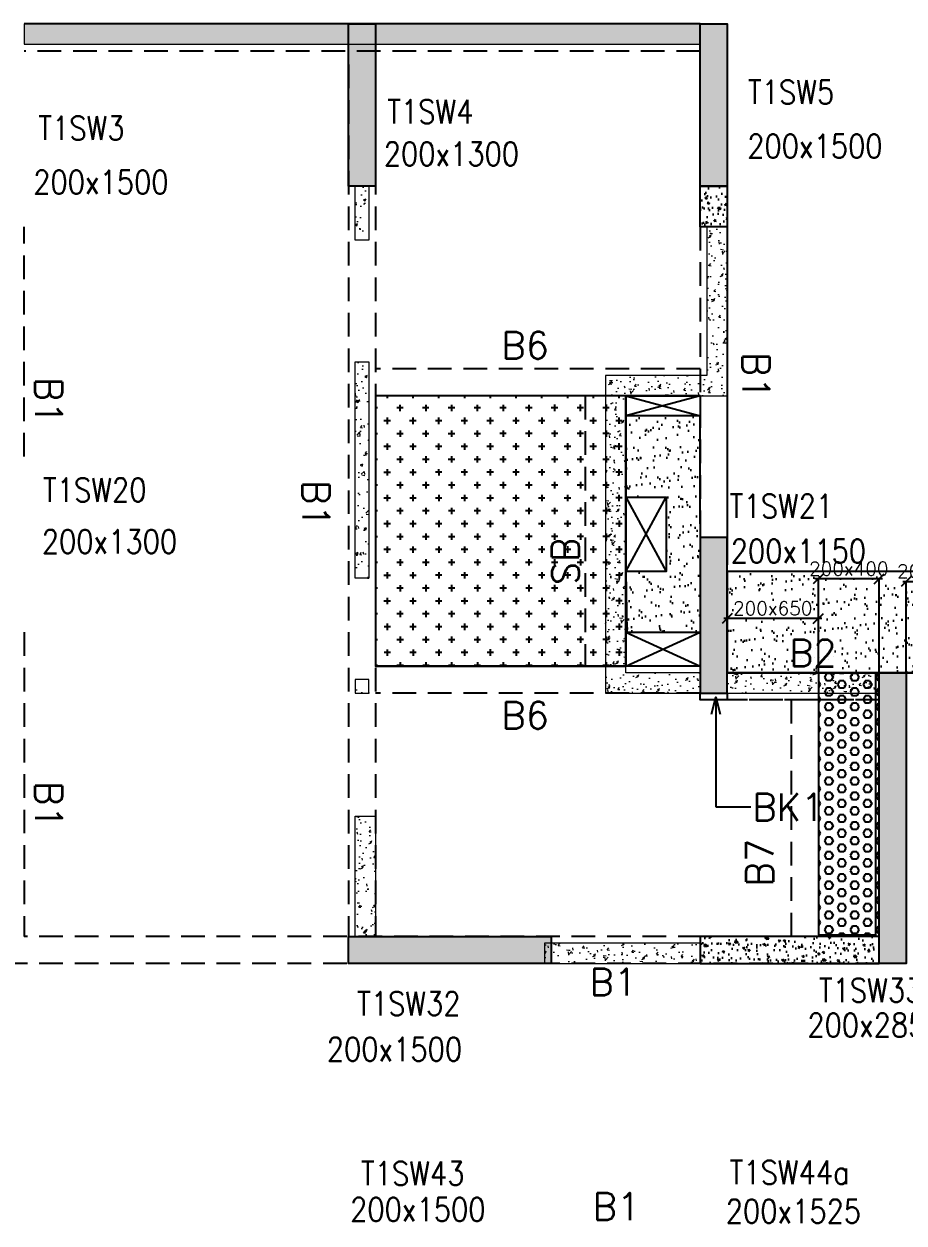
# Model space of a CAD drawing. Header units: millimetres. Extents: x 1078357 to 2594950, y -4969473 to -4636555.
# Drawn here: x 1588858 to 1595367, y -4661367 to -4652496 of the extents above; entities that cross this region are included whole.
import ezdxf

# ---------------------------------------------------------------- set-up
doc = ezdxf.new("R2010")
doc.units = ezdxf.units.MM
doc.header["$PDMODE"] = 35
for name, pattern in [('CONTINOUS', [0]), ('HIDDEN', [0.375, 0.25, -0.125]), ('New Retail block$0$CONTINOUS', [0])]:
    doc.linetypes.add(name, pattern=pattern)
doc.layers.get('0').update_dxf_attribs({"lineweight": 0})
doc.layers.get('Defpoints').update_dxf_attribs({"lineweight": 0})
for name, color, linetype, lineweight in [('A-_ANOTDIMA_D-', 6, 'Continuous', 13), ('COL. NO.', 30, 'Continuous', 25), ('COL. SIZE', 7, 'Continuous', 25), ('DIM', 9, 'Continuous', 25), ('HATCH', 8, 'Continuous', 30), ('RCC UPSTAND', 43, 'Continuous', 30), ('S-NON STR RCC WALL', 8, 'Continuous', 0)]:
    doc.layers.add(name, color=color, linetype=linetype, lineweight=lineweight)
for name, color, linetype in [('B-200x325', 201, 'HIDDEN'), ('B-200x375', 41, 'HIDDEN'), ('B-200x400', 44, 'HIDDEN'), ('B-200x650', 241, 'HIDDEN'), ('B-300xSLAB THK.', 151, 'Continuous'), ('BK1-200x650', 241, 'HIDDEN'), ('DC BEAM NO.', 7, 'Continuous'), ('DROP SLAB', 8, 'Continuous'), ('NON STR. RCC WALL', 6, 'Continuous'), ('S-COLUMN_SHEAR WALL', 1, 'Continuous'), ('S-PROJECTION', 54, 'New Retail block$0$CONTINOUS'), ('SLAB FOLD', 8, 'Continuous')]:
    doc.layers.add(name, color=color, linetype=linetype)
doc.styles.add('Roman', font='romans')
doc.styles.add('ROMANS', font='romans.shx', dxfattribs={"width": 0.85})
doc.dimstyles.new('HARESH', dxfattribs={"dimtxt": 150, "dimasz": 75, "dimexe": 0, "dimexo": 0, "dimgap": 25, "dimtad": 1, "dimdec": 0, "dimdsep": 46, "dimtxsty": 'Roman', "dimblk": 'OBLIQUE', "dimcen": 225, "dimdle": 25, "dimclrd": 2, "dimclre": 2, "dimclrt": 7, "dimadec": 8, "dimazin": 1, "dimtfac": 1, "dimtdec": 0, "dimtmove": 0, "dimatfit": 0, "dimfxl": 1, "dimlwd": -1, "dimlwe": -1, "dimarcsym": 0})
pattern_1 = [(50, (-4755937.19, 23343877.28), (182.184669, -15.9390855), [19.05, -209.55]), (355, (-4755937.19, 23343877.28), (-35.2434214, 191.0568452), [15.24, -167.6405842]), (100.4514447, (-4755922, 23343875.95), (146.9412471, 175.1177519), [16.1900088, -178.0902446]), (46.1842, (-4755937.19, 23343928.08), (271.0790409, -42.042328), [28.575, -314.325]), (96.6355576, (-4755914.6, 23343924.58), (237.404134, 247.4261246), [24.2850231, -267.1356082]), (351.1841512, (-4755937.2, 23343928.08), (237.404134, 247.4261246), [22.859967, -251.459732]), (21, (-4755911.79, 23343915.38), (151.6143913, -102.2651982), [19.05, -209.55]), (326, (-4755911.79, 23343915.38), (61.8020283, 184.1879661), [15.24, -167.64]), (71.451445, (-4755899.15, 23343906.86), (213.4164193, 81.9227689), [16.1900088, -178.0899376]), (37.5, (-4755937.19, 23343877.28), (3.08860325, 84.55503887), [0, -165.608, 0, -170.18, 0, -168.275]), (7.5, (-4755937.19, 23343877.28), (66.8196625, 100.18057482), [0, -97.028, 0, -161.798, 0, -64.135]), (327.5, (-4755993.83, 23343877.28), (135.59059517, -5.728744), [0, -63.5, 0, -198.12, 0, -262.89]), (317.5, (-4756019.23, 23343877.28), (148.1291814, 25.42649103), [0, -82.55, 0, -131.572, 0, -186.69])]

# ---------------------------------------------------------------- blocks, each defined once
blk = doc.blocks.new('_Oblique')
at = {"color": 0, "linetype": 'ByBlock', "lineweight": -2}
blk.add_line((-0.5, -0.5), (0.5, 0.5), dxfattribs=at)
blk = doc.blocks.new('*D1154')
at = {"layer": 'Defpoints', "color": 0, "ltscale": 700, "transparency": 16777216}
for p in [(1594733.1, -4656601.1), (1594733.1, -4657296.1, 0), (1595183.3, -4657296.1, 0)]:
    blk.add_point(p, dxfattribs=at)
at = {"layer": 'DIM', "color": 2, "ltscale": 700, "transparency": 16777216}
for p, q in [((1595208.3, -4656601.1), (1594708.1, -4656601.1)), ((1594733.1, -4657296.1), (1594733.1, -4656601.1)), ((1595183.3, -4657296.1), (1595183.3, -4656601.1))]:
    blk.add_line(p, q, dxfattribs=at)
at = {"layer": 'DIM', "color": 2, "ltscale": 700, "transparency": 16777216, "xscale": 75, "yscale": 75, "zscale": 75, "rotation": 180}
blk.add_blockref('_Oblique', (1594733.1, -4656601.1), dxfattribs=at)
at = {"layer": 'DIM', "color": 2, "ltscale": 700, "transparency": 16777216, "xscale": 75, "yscale": 75, "zscale": 75}
blk.add_blockref('_Oblique', (1595183.3, -4656601.1), dxfattribs=at)
at = {"layer": 'DIM', "color": 7, "ltscale": 700, "transparency": 16777216, "insert": (1594958.2, -4656526.1), "char_height": 150, "attachment_point": 5, "style": 'Roman'}
blk.add_mtext('{\\H0.666667x;200x400}', dxfattribs=at)
blk = doc.blocks.new('*D1155')
at = {"layer": 'Defpoints', "color": 0, "ltscale": 700, "transparency": 16777216}
for p in [(1594058.5, -4656894), (1594058.5, -4657296.1, 0), (1594733.1, -4657296.1, 0)]:
    blk.add_point(p, dxfattribs=at)
at = {"layer": 'DIM', "color": 2, "ltscale": 700, "transparency": 16777216}
for p, q in [((1594758.1, -4656894), (1594033.5, -4656894)), ((1594058.5, -4657296.1), (1594058.5, -4656894)), ((1594733.1, -4657296.1), (1594733.1, -4656894))]:
    blk.add_line(p, q, dxfattribs=at)
at = {"layer": 'DIM', "color": 2, "ltscale": 700, "transparency": 16777216, "xscale": 75, "yscale": 75, "zscale": 75, "rotation": 180}
blk.add_blockref('_Oblique', (1594058.5, -4656894), dxfattribs=at)
at = {"layer": 'DIM', "color": 2, "ltscale": 700, "transparency": 16777216, "xscale": 75, "yscale": 75, "zscale": 75}
blk.add_blockref('_Oblique', (1594733.1, -4656894), dxfattribs=at)
at = {"layer": 'DIM', "color": 7, "ltscale": 700, "transparency": 16777216, "insert": (1594395.8, -4656819), "char_height": 150, "attachment_point": 5, "style": 'Roman'}
blk.add_mtext('{\\H0.666667x;200x650}', dxfattribs=at)
blk = doc.blocks.new('*D1156')
at = {"layer": 'Defpoints', "color": 0, "ltscale": 700, "transparency": 16777216}
for p in [(1595833.4, -4656619.4), (1595383.3, -4657296.1, 0), (1595833.4, -4657296.1, 0)]:
    blk.add_point(p, dxfattribs=at)
at = {"layer": 'DIM', "color": 2, "ltscale": 700, "transparency": 16777216}
for p, q in [((1595358.3, -4656619.4), (1595858.4, -4656619.4)), ((1595383.3, -4657296.1), (1595383.3, -4656619.4)), ((1595833.4, -4657296.1), (1595833.4, -4656619.4))]:
    blk.add_line(p, q, dxfattribs=at)
at = {"layer": 'DIM', "color": 2, "ltscale": 700, "transparency": 16777216, "xscale": 75, "yscale": 75, "zscale": 75, "rotation": 180}
blk.add_blockref('_Oblique', (1595383.3, -4656619.4), dxfattribs=at)
at = {"layer": 'DIM', "color": 2, "ltscale": 700, "transparency": 16777216, "xscale": 75, "yscale": 75, "zscale": 75}
blk.add_blockref('_Oblique', (1595833.4, -4656619.4), dxfattribs=at)
at = {"layer": 'DIM', "color": 7, "ltscale": 700, "transparency": 16777216, "insert": (1595608.4, -4656544.4), "char_height": 150, "attachment_point": 5, "style": 'Roman'}
blk.add_mtext('{\\H0.666667x;200x400}', dxfattribs=at)
blk = doc.blocks.new('G$CD63B60BD')
at = {"layer": 'COL. NO.', "linetype": 'Continuous', "style": 'ROMANS', "width": 0.85}
for s, p in [('T1SW5', (10754.6, 15308.8, -320.4)), ('T1SW4', (8086.9, 15164.3, -320.4)), ('T1SW3', (5506.5, 15042.6, -320.4)), ('T1SW20', (5541, 12365.2, -320.4)), ('T1SW21', (10619.4, 12245.8, -320.4)), ('T1SW33a', (11279.4, 8663.7, -320.4)), ('T1SW32', (7863.5, 8565.4, -320.4)), ('T1SW43', (7892.7, 7309.1, -320.4)), ('T1SW44a', (10618.9, 7316.7, 0))]:
    blk.add_text(s, height=175, dxfattribs=at).set_placement(p)
at = {"layer": 'COL. SIZE', "linetype": 'Continuous', "style": 'ROMANS', "width": 0.85}
for s, p in [('200x1500', (10748.9, 14908.8, -320.4)), ('200x1300', (8060.7, 14851, -320.4)), ('200x1500', (5468.5, 14642.6, -320.4)), ('200x1300', (5532, 11983.3, -320.4)), ('200x1150', (10626.9, 11912.7, -320.4)), ('200x2850', (11193.5, 8406.3, -320.4)), ('200x1500', (7639.5, 8227.7, -320.4)), ('200x1500', (7812.3, 7043, -320.4)), ('200x1525', (10589.9, 7029.6, -2.7))]:
    blk.add_text(s, height=175, dxfattribs=at).set_placement(p)

msp = doc.modelspace()

# ---------------------------------------------------------------- hatches: boundary and pattern name
at = {"layer": 'DROP SLAB'}
h = msp.add_hatch(dxfattribs=at)
h.set_pattern_fill('CROSS', color=8, scale=15, angle=179.96921)
h.set_pattern_definition([(180.03079016, (-2778183.15, 14069229.48), (-95.1987999, -95.3011726), [47.625, -142.875]), (270.03079016, (-2778206.98, 14069253.28), (95.3011726, -95.1987999), [47.625, -142.875])])
h.paths.add_polyline_path([(1593308.3, -4655246.3), (1591458.3, -4655246.3), (1591458.3, -4657246.1), (1593308.3, -4657246.1)])
at = {"layer": 'HATCH'}
h = msp.add_hatch(dxfattribs=at)
h.set_pattern_fill('AR-SAND', color=8, scale=3, angle=0.02985)
h.set_pattern_definition([(37.47015413, (-3438189.69, 18703149.38), (-4.72361136, 146.8264517), [0, -115.824, 0, -129.54, 0, -123.825]), (7.4701541, (-3438189.7, 18703149.38), (134.9689868, 214.9772528), [0, -62.484, 0, -104.394, 0, -40.005]), (327.4701541, (-3438283.42, 18703149.43), (237.2979035, 0.3075449), [0, -38.1, 0, -137.16, 0, -179.07]), (317.4701541, (-3438283.42, 18703149.43), (229.1017424, 66.759465), [0, -19.05, 0, -89.916, 0, -102.87])])
h.paths.add_polyline_path([(1593858.3, -4655396.1), (1593308.3, -4655396.1), (1593308.3, -4655996.1), (1593608.4, -4655996.1), (1593608.4, -4656546.1), (1593308.3, -4656546.1), (1593315.8, -4656996.1), (1593862, -4656996.1)])
h = msp.add_hatch(dxfattribs=at)
h.set_pattern_fill('AR-SAND', color=8, scale=3, angle=179.97015)
h.set_pattern_definition([(37.4701541, (-2348699.65, 14019093.3), (-4.72361136, 146.8264517), [0, -115.824, 0, -129.54, 0, -123.825]), (7.4701541, (-2348699.65, 14019093.3), (134.9689868, 214.9772528), [0, -62.484, 0, -104.394, 0, -40.005]), (327.4701541, (-2348793.38, 14019093.35), (237.2979035, 0.3075449), [0, -38.1, 0, -137.16, 0, -179.07]), (317.4701541, (-2348793.38, 14019093.35), (229.1017424, 66.759465), [0, -19.05, 0, -89.916, 0, -102.87])])
h.paths.add_polyline_path([(1596508.3, -4656546.1), (1594058.3, -4656546.1), (1594058.6, -4657296.1), (1596508.6, -4657296.1)])
h = msp.add_hatch(dxfattribs=at)
h.set_pattern_fill('AR-SAND', color=8, scale=3, angle=179.97015)
h.set_pattern_definition([(37.4701541, (-2348699.74, 14019093.3), (-4.72361136, 146.8264517), [0, -115.824, 0, -129.54, 0, -123.825]), (7.4701541, (-2348699.74, 14019093.3), (134.9689868, 214.9772528), [0, -62.484, 0, -104.394, 0, -40.005]), (327.4701541, (-2348793.47, 14019093.35), (237.2979035, 0.3075449), [0, -38.1, 0, -137.16, 0, -179.07]), (317.4701541, (-2348793.47, 14019093.35), (229.1017424, 66.759465), [0, -19.05, 0, -89.916, 0, -102.87])])
h.paths.add_polyline_path([(1596508.5, -4656696.1), (1594058.5, -4656696.1), (1594058.5, -4657296.1), (1596508.5, -4657296.1)])
at = {"layer": 'RCC UPSTAND'}
h = msp.add_hatch(dxfattribs=at)
h.set_pattern_fill('AR-CONC', color=8, scale=20, angle=90)
h.set_pattern_definition([(140, (-1614141.72, -7192440.62), (12.550427, 143.4520365), [15, -165]), (85, (-1614141.72, -7192440.62), (-150.438427, -27.7502667), [12, -132]), (190.4514445, (-1614140.68, -7192428.67), (-137.887998, 115.7017693), [12.7480384, -140.2284224]), (136.1842, (-1614181.72, -7192440.62), (33.103856, 213.448266), [22.5, -247.5]), (186.6356355, (-1614178.96, -7192422.83), (-194.82372, 186.932389), [19.122068, -210.342752]), (81.184164, (-1614181.72, -7192440.62), (-194.82372, 186.932389), [18, -198]), (111, (-1614171.72, -7192420.62), (80.523778, 119.3814104), [15, -165]), (56, (-1614171.72, -7192420.62), (-145.030009, 48.6630664), [12, -132]), (161.4514447, (-1614165.01, -7192410.67), (-64.5062306, 168.0444753), [12.748038, -140.2284224]), (127.5, (-1614141.72, -7192440.62), (-66.57877077, 2.43197106), [0, -130.4, 0, -134, 0, -132.5]), (97.5, (-1614141.72, -7192440.62), (-78.8823424, 52.6139075), [0, -76.4, 0, -127.4, 0, -50.5]), (57.5, (-1614141.72, -7192485.22), (4.51097435, 106.7644872), [0, -50, 0, -156, 0, -207]), (47.5, (-1614141.72, -7192505.22), (-20.0209965, 116.6372339), [0, -65, 0, -103.6, 0, -147])])
h.paths.add_polyline_path([(1594058.3, -4653696.1), (1594058.3, -4653996.1), (1593858.4, -4653996.1), (1593858.4, -4653696.1)])
h = msp.add_hatch(dxfattribs=at)
h.set_pattern_fill('AR-CONC', color=8, scale=20, angle=270)
h.set_pattern_definition([(320, (4805779.17, -2122603.5), (-12.550427, -143.4520365), [15, -165]), (265, (4805779.17, -2122603.5), (150.438427, 27.7502667), [12, -132]), (10.4514445, (4805778.13, -2122615.45), (137.887998, -115.7017693), [12.7480384, -140.2284224]), (316.1842, (4805819.17, -2122603.5), (-33.103856, -213.448266), [22.5, -247.5]), (6.6356355, (4805816.41, -2122621.28), (194.82372, -186.932389), [19.122068, -210.342752]), (261.184164, (4805819.17, -2122603.5), (194.82372, -186.932389), [18, -198]), (291, (4805809.17, -2122623.5), (-80.523778, -119.3814104), [15, -165]), (236, (4805809.17, -2122623.5), (145.030009, -48.6630664), [12, -132]), (341.4514447, (4805802.46, -2122633.45), (64.5062306, -168.0444753), [12.748038, -140.2284224]), (307.5, (4805779.17, -2122603.497), (66.57877077, -2.43197106), [0, -130.4, 0, -134, 0, -132.5]), (277.5, (4805779.17, -2122603.5), (78.8823424, -52.6139075), [0, -76.4, 0, -127.4, 0, -50.5]), (237.5, (4805779.17, -2122558.897), (-4.51097435, -106.7644872), [0, -50, 0, -156, 0, -207]), (227.5, (4805779.17, -2122538.9), (20.0209965, -116.6372339), [0, -65, 0, -103.6, 0, -147])])
h.paths.add_polyline_path([(1595183.3, -4659246.7), (1593858.3, -4659246.4), (1593858.3, -4659445.9), (1595183.3, -4659446.2)])
at = {"layer": 'S-COLUMN_SHEAR WALL', "lineweight": 25}
h = msp.add_hatch(color=1, dxfattribs=at)
h.dxf.hatch_style = 1
h.paths.add_polyline_path([(1591258.3, -4653696.2), (1591458.3, -4653696.2), (1591458.3, -4652496.1), (1591258.3, -4652496.1)])
at = {"layer": 'S-COLUMN_SHEAR WALL', "lineweight": 25, "extrusion": (-1.00316e-06, 2.11765e-11, 1)}
h = msp.add_hatch(color=1, dxfattribs=at)
h.dxf.hatch_style = 1
h.paths.add_polyline_path([(1593858.3, -4652496.1), (1594058.3, -4652496.1), (1594058.3, -4653696.1), (1593858.3, -4653696.1)])
h = msp.add_hatch(color=1, dxfattribs=at)
h.dxf.hatch_style = 1
h.paths.add_polyline_path([(1593858.3, -4657446.1), (1594058.3, -4657446.1), (1594058.3, -4656296.1), (1593858.3, -4656296.1)])
at = {"layer": 'S-COLUMN_SHEAR WALL', "lineweight": 25}
h = msp.add_hatch(color=1, dxfattribs=at)
h.dxf.hatch_style = 1
h.paths.add_polyline_path([(1595183.3, -4657296.1), (1595383.3, -4657296.1), (1595383.3, -4659446.1), (1595183.3, -4659446.1)])
h = msp.add_hatch(color=1, dxfattribs=at)
h.dxf.hatch_style = 1
h.paths.add_polyline_path([(1591258.3, -4659246.1), (1592758.3, -4659246.1), (1592758.3, -4659446.1), (1591258.3, -4659446.1)])
at = {"layer": 'S-NON STR RCC WALL'}
h = msp.add_hatch(dxfattribs=at)
h.set_pattern_fill('AR-CONC', color=256)
h.set_pattern_definition([(50, (-5853161.9, 28027896.47), (182.184669, -15.93908554), [19.05, -209.55]), (355, (-5853161.9, 28027896.47), (-35.2434214, 191.0568452), [15.24, -167.6405842]), (100.4514447, (-5853146.72, 28027895.14), (146.9412471, 175.1177519), [16.1900088, -178.0902446]), (46.1842, (-5853161.9, 28027947.27), (271.0790409, -42.042328), [28.575, -314.325]), (96.6355576, (-5853139.31, 28027943.77), (237.404134, 247.4261246), [24.2850231, -267.1356082]), (351.1841512, (-5853161.9, 28027947.27), (237.404134, 247.4261246), [22.859967, -251.459732]), (21, (-5853136.5, 28027934.57), (151.6143913, -102.2651982), [19.05, -209.55]), (326, (-5853136.5, 28027934.57), (61.8020283, 184.1879661), [15.24, -167.64]), (71.451445, (-5853123.87, 28027926.05), (213.4164193, 81.9227689), [16.1900088, -178.0899376]), (37.5, (-5853161.9, 28027896.47), (3.08860325, 84.55503887), [0, -165.608, 0, -170.18, 0, -168.275]), (7.5, (-5853161.9, 28027896.47), (66.8196625, 100.18057482), [0, -97.028, 0, -161.798, 0, -64.135]), (327.5, (-5853218.545, 28027896.47), (135.59059517, -5.72874399), [0, -63.5, 0, -198.12, 0, -262.89]), (317.5, (-5853243.95, 28027896.47), (148.1291814, 25.42649103), [0, -82.55, 0, -131.572, 0, -186.69])])
h.paths.add_polyline_path([(1593855.6, -4652496.1), (1588858.5, -4652496.1), (1588858.5, -4652646.1), (1593855.6, -4652646.1)])
h = msp.add_hatch(dxfattribs=at)
h.set_pattern_fill('AR-CONC', color=256, angle=180)
h.set_pattern_definition([(50, (1591371.53, -4660402.88), (182.1847, -15.939), [19.05, -209.55]), (355, (1591371.53, -4660402.88), (-35.2434, 191.057), [15.24, -167.6406]), (100.4514, (1591386.71, -4660404.2), (146.9412, 175.1178), [16.19, -178.09]), (46.1842, (1591371.53, -4660352.08), (271.079, -42.042), [28.575, -314.325]), (96.6356, (1591394.12, -4660355.58), (237.404, 247.426), [24.285, -267.136]), (351.184, (1591371.53, -4660352.08), (237.404, 247.426), [22.86, -251.46]), (21, (1591396.93, -4660364.78), (151.6144, -102.2652), [19.05, -209.55]), (326, (1591396.93, -4660364.78), (61.802, 184.188), [15.24, -167.64]), (71.4514, (1591409.57, -4660373.3), (213.4164, 81.923), [16.19, -178.09]), (37.5, (1591371.53, -4660402.877), (3.0886, 84.55504), [0, -165.608, 0, -170.18, 0, -168.275]), (7.5, (1591371.53, -4660402.88), (66.8197, 100.1806), [0, -97.028, 0, -161.798, 0, -64.135]), (327.5, (1591314.89, -4660402.88), (135.5906, -5.72874), [0, -63.5, 0, -198.12, 0, -262.89]), (317.5, (1591289.49, -4660402.88), (148.1292, 25.4265), [0, -82.55, 0, -131.572, 0, -186.69])])
h.paths.add_polyline_path([(1591308.5, -4653696.2), (1591408.5, -4653696.2), (1591408.5, -4654096.1), (1591308.5, -4654096.1)])
h = msp.add_hatch(dxfattribs=at)
h.set_pattern_fill('AR-CONC', color=256)
h.set_pattern_definition(pattern_1)
h.paths.add_polyline_path([(1593158.5, -4655096.1), (1593158.5, -4657446.1), (1593858.5, -4657446.1), (1593858.5, -4657296.1), (1593308.5, -4657296.1), (1593308.5, -4655246.1), (1594058.5, -4655246.1), (1594058.5, -4653996.1), (1593908.5, -4653996.1), (1593908.5, -4655096.1)])
h = msp.add_hatch(dxfattribs=at)
h.set_pattern_fill('AR-CONC', color=256, angle=180)
h.set_pattern_definition([(50, (2688596.25, -9344422.06), (182.184669, -15.9390855), [19.05, -209.55]), (355, (2688596.25, -9344422.06), (-35.2434214, 191.056845), [15.24, -167.640584]), (100.4514447, (2688611.43, -9344423.4), (146.941247, 175.117752), [16.190009, -178.0902446]), (46.1842, (2688596.25, -9344371.26), (271.079041, -42.042328), [28.575, -314.325]), (96.6355576, (2688618.84, -9344374.77), (237.404134, 247.426125), [24.285023, -267.135608]), (351.184151, (2688596.25, -9344371.26), (237.404134, 247.426125), [22.859967, -251.459732]), (21, (2688621.65, -9344383.96), (151.6143913, -102.265198), [19.05, -209.55]), (326, (2688621.65, -9344383.96), (61.802028, 184.187966), [15.24, -167.64]), (71.451445, (2688634.28, -9344392.49), (213.416419, 81.922769), [16.190009, -178.0899376]), (37.5, (2688596.247, -9344422.064), (3.08860325, 84.5550389), [0, -165.608, 0, -170.18, 0, -168.275]), (7.5, (2688596.25, -9344422.06), (66.8196625, 100.1805748), [0, -97.028, 0, -161.798, 0, -64.135]), (327.5, (2688539.605, -9344422.064), (135.5905952, -5.728744), [0, -63.5, 0, -198.12, 0, -262.89]), (317.5, (2688514.2, -9344422.06), (148.1291814, 25.426491), [0, -82.55, 0, -131.572, 0, -186.69])])
h.paths.add_polyline_path([(1591308.5, -4654996.1), (1591408.5, -4654996.1), (1591408.5, -4656596.1), (1591308.5, -4656596.1)])
h = msp.add_hatch(dxfattribs=at)
h.set_pattern_fill('AR-CONC', color=256)
h.set_pattern_definition(pattern_1)
h.paths.add_polyline_path([(1595183.5, -4657296.1), (1594058.5, -4657296.1), (1594058.5, -4657446.1), (1595183.5, -4657446.1)])
h = msp.add_hatch(dxfattribs=at)
h.set_pattern_fill('AR-CONC', color=256, angle=180)
h.set_pattern_definition([(50, (2688583.03, -9345786.73), (182.184669, -15.9390855), [19.05, -209.55]), (355, (2688583.03, -9345786.73), (-35.2434214, 191.056845), [15.24, -167.640584]), (100.4514447, (2688598.21, -9345788.06), (146.941247, 175.117752), [16.190009, -178.0902446]), (46.1842, (2688583.03, -9345735.93), (271.079041, -42.042328), [28.575, -314.325]), (96.6355576, (2688605.62, -9345739.43), (237.404134, 247.426125), [24.285023, -267.135608]), (351.184151, (2688583.03, -9345735.93), (237.404134, 247.426125), [22.859967, -251.459732]), (21, (2688608.43, -9345748.63), (151.6143913, -102.265198), [19.05, -209.55]), (326, (2688608.43, -9345748.63), (61.802028, 184.187966), [15.24, -167.64]), (71.451445, (2688621.07, -9345757.15), (213.416419, 81.922769), [16.190009, -178.0899376]), (37.5, (2688583.03, -9345786.73), (3.08860325, 84.5550389), [0, -165.608, 0, -170.18, 0, -168.275]), (7.5, (2688583.03, -9345786.73), (66.8196625, 100.1805748), [0, -97.028, 0, -161.798, 0, -64.135]), (327.5, (2688526.39, -9345786.73), (135.5905952, -5.728744), [0, -63.5, 0, -198.12, 0, -262.89]), (317.5, (2688500.99, -9345786.73), (148.1291814, 25.426491), [0, -82.55, 0, -131.572, 0, -186.69])])
h.paths.add_polyline_path([(1591308.5, -4657446.1), (1591408.5, -4657446.1), (1591408.5, -4657346.1), (1591308.5, -4657346.1)])
h = msp.add_hatch(dxfattribs=at)
h.set_pattern_fill('AR-CONC', color=256, angle=180)
h.set_pattern_definition([(50, (-5860226.65, 28027896.46), (182.184669, -15.93908554), [19.05, -209.55]), (355, (-5860226.65, 28027896.46), (-35.2434214, 191.0568452), [15.24, -167.6405842]), (100.4514447, (-5860211.47, 28027895.14), (146.9412471, 175.1177519), [16.1900088, -178.0902446]), (46.1842, (-5860226.65, 28027947.26), (271.0790409, -42.042328), [28.575, -314.325]), (96.6355576, (-5860204.06, 28027943.76), (237.404134, 247.4261246), [24.2850231, -267.1356082]), (351.1841512, (-5860226.65, 28027947.26), (237.404134, 247.4261246), [22.859967, -251.459732]), (21, (-5860201.25, 28027934.56), (151.6143913, -102.2651982), [19.05, -209.55]), (326, (-5860201.25, 28027934.56), (61.8020283, 184.1879661), [15.24, -167.64]), (71.451445, (-5860188.61, 28027926.04), (213.4164193, 81.9227689), [16.1900088, -178.0899376]), (37.5, (-5860226.65, 28027896.463), (3.08860325, 84.55503887), [0, -165.608, 0, -170.18, 0, -168.275]), (7.5, (-5860226.65, 28027896.46), (66.8196625, 100.18057482), [0, -97.028, 0, -161.798, 0, -64.135]), (327.5, (-5860283.29, 28027896.46), (135.59059517, -5.72874399), [0, -63.5, 0, -198.12, 0, -262.89]), (317.5, (-5860308.69, 28027896.46), (148.1291814, 25.42649103), [0, -82.55, 0, -131.572, 0, -186.69])])
h.paths.add_polyline_path([(1591308.5, -4658356.1), (1591458.5, -4658356.1), (1591458.5, -4659246), (1591308.5, -4659246)])
h = msp.add_hatch(dxfattribs=at)
h.set_pattern_fill('AR-CONC', color=256, angle=180)
h.set_pattern_definition([(50, (-4763001.93, 23343877.28), (182.184669, -15.9390855), [19.05, -209.55]), (355, (-4763001.93, 23343877.28), (-35.2434214, 191.0568452), [15.24, -167.6405842]), (100.4514447, (-4762986.75, 23343875.95), (146.9412471, 175.1177519), [16.1900088, -178.0902446]), (46.1842, (-4763001.93, 23343928.08), (271.0790409, -42.042328), [28.575, -314.325]), (96.6355576, (-4762979.34, 23343924.57), (237.404134, 247.4261246), [24.2850231, -267.1356082]), (351.1841512, (-4763001.93, 23343928.08), (237.404134, 247.4261246), [22.859967, -251.459732]), (21, (-4762976.53, 23343915.38), (151.6143913, -102.2651982), [19.05, -209.55]), (326, (-4762976.53, 23343915.38), (61.8020283, 184.1879661), [15.24, -167.64]), (71.451445, (-4762963.9, 23343906.85), (213.4164193, 81.9227689), [16.1900088, -178.0899376]), (37.5, (-4763001.93, 23343877.276), (3.08860325, 84.55503887), [0, -165.608, 0, -170.18, 0, -168.275]), (7.5, (-4763001.93, 23343877.28), (66.8196625, 100.18057482), [0, -97.028, 0, -161.798, 0, -64.135]), (327.5, (-4763058.575, 23343877.276), (135.59059517, -5.728744), [0, -63.5, 0, -198.12, 0, -262.89]), (317.5, (-4763083.98, 23343877.28), (148.1291814, 25.42649103), [0, -82.55, 0, -131.572, 0, -186.69])])
h.paths.add_polyline_path([(1593858.5, -4659296.1), (1592708.5, -4659296.1), (1592708.5, -4659446.1), (1593858.5, -4659446.1)])
at = {"layer": 'SLAB FOLD', "ltscale": 1000}
h = msp.add_hatch(dxfattribs=at)
h.set_pattern_fill('HEX', color=8, scale=10, angle=180)
h.set_pattern_definition([(180, (1586158.456, -4470491.11), (-7e-15, -54.992613), [31.75, -63.5]), (300, (1586158.456, -4470491.11), (47.625, 27.496307), [31.75, -63.5]), (240, (1586126.706, -4470491.11), (47.625, -27.496307), [31.75, -63.5])])
h.paths.add_polyline_path([(1595183.3, -4659235.5), (1594733.3, -4659235.5), (1594733.3, -4657296.1), (1595183.3, -4657296.1)])

# ---------------------------------------------------------------- linework, layer by layer
at = {"layer": 'B-200x325', "ltscale": 700}
for p, q in [((1593858.3, -4655046.3, 0), (1591458.3, -4655046.3, 0)), ((1593858.1, -4657446.1, 0), (1591458.3, -4657446.1, 0))]:
    msp.add_line(p, q, dxfattribs=at)
at = {"layer": 'B-200x325', "linetype": 'Continuous', "ltscale": 700}
for p, q in [((1593858.3, -4655246.3, 0), (1591458.3, -4655246.3, 0)), ((1593858.1, -4657246.1, 0), (1591458.3, -4657246.1, 0))]:
    msp.add_line(p, q, dxfattribs=at)
at = {"layer": 'B-200x375', "ltscale": 700}
msp.add_line((1594533.1, -4657496.1, 0), (1594533.1, -4659246.1), dxfattribs=at)
at = {"layer": 'B-200x375', "linetype": 'Continuous', "ltscale": 700}
msp.add_line((1594733.1, -4657496.1, 0), (1594733.1, -4659235.5, 0), dxfattribs=at)
at = {"layer": 'B-200x400', "linetype": 'Continuous', "ltscale": 500}
msp.add_line((1595183.3, -4657296.1, 0), (1594733.1, -4657296.1, 0), dxfattribs=at)
at = {"layer": 'B-200x400', "linetype": 'HIDDEN', "ltscale": 500}
msp.add_line((1595183.3, -4657496.1, 0), (1594733.1, -4657496.1, 0), dxfattribs=at)
at = {"layer": 'B-200x650', "linetype": 'CONTINOUS', "ltscale": 700}
for p, q in [((1593858.5, -4652496.1, 0), (1588858.5, -4652496.1, 0)), ((1594058.5, -4653996.1, 0), (1594058.5, -4656496.1, 0)), ((1594733.1, -4657296.1, 0), (1594058.3, -4657296.1, 0)), ((1596508.5, -4657296.1, 0), (1594058.5, -4657296.1, 0))]:
    msp.add_line(p, q, dxfattribs=at)
at = {"layer": 'B-200x650', "linetype": 'HIDDEN', "ltscale": 700}
for p, q in [((1593858.5, -4652696.1, 0), (1588858.5, -4652696.1, 0)), ((1591258.5, -4652796.2, 0), (1591258.5, -4659246, 0)), ((1591458.5, -4652796.2, 0), (1591458.5, -4659246, 0)), ((1588858.5, -4655696.1, 0), (1588858.5, -4653996.1, 0)), ((1593858.5, -4653996.1, 0), (1593858.5, -4656496.1, 0)), ((1588858.5, -4656996.1, 0), (1588858.5, -4659246, 0)), ((1594733.1, -4657496.1, 0), (1594058.3, -4657496.1, 0)), ((1595183.5, -4657496.1, 0), (1594058.5, -4657496.1, 0)), ((1595183.3, -4659246, 0), (1588858.5, -4659246, 0)), ((1595183.3, -4659446, 0), (1586308.5, -4659446, 0))]:
    msp.add_line(p, q, dxfattribs=at)
at = {"layer": 'B-300xSLAB THK.', "linetype": 'HIDDEN', "ltscale": 700}
msp.add_line((1593008.3, -4655246.3, 0), (1593008.3, -4657246.1, 0), dxfattribs=at)
at = {"layer": 'B-300xSLAB THK.', "linetype": 'ByBlock', "ltscale": 700}
msp.add_line((1593308.3, -4655246.3, 0), (1593308.3, -4657246.1, 0), dxfattribs=at)
at = {"layer": 'BK1-200x650', "linetype": 'Continuous', "ltscale": 700, "elevation": 0}
msp.add_lwpolyline([(1593858.5, -4657446.1), (1594058.5, -4657446.1), (1594058.5, -4657496.3), (1593858.5, -4657496.3)], close=True, dxfattribs=at)
at = {"layer": 'DROP SLAB', "color": 3, "linetype": 'CONTINOUS', "ltscale": 500}
for p, q in [((1593308.3, -4655246.3, 0), (1593858.3, -4655396.1, 0)), ((1593858.3, -4655246.3, 0), (1593308.3, -4655396.1)), ((1593308.3, -4655996.1), (1593608.4, -4656546.1)), ((1593308.3, -4656546.1), (1593608.4, -4655996.1)), ((1593308.3, -4656996.1), (1593858.1, -4657246.1, 0)), ((1593308.3, -4657246.1, 0), (1593858.3, -4656996.1))]:
    msp.add_line(p, q, dxfattribs=at)
at = {"layer": 'DROP SLAB', "color": 3, "linetype": 'CONTINOUS', "ltscale": 500, "elevation": 0}
for points in [[(1593308.3, -4655246.3), (1591458.3, -4655246.3), (1591458.3, -4657246.1), (1593308.3, -4657246.1)], [(1593308.3, -4655246.3), (1593858.3, -4655246.3), (1593858.3, -4655396.1), (1593308.3, -4655396.1)], [(1593308.4, -4655996.1), (1593608.4, -4655996.1), (1593608.4, -4656546.1), (1593308.4, -4656546.1)], [(1593308.3, -4656996.1), (1593858.1, -4656996.1), (1593858.1, -4657246.1), (1593308.3, -4657246.1)]]:
    msp.add_lwpolyline(points, close=True, dxfattribs=at)
at = {"layer": 'NON STR. RCC WALL', "elevation": 0}
for points in [[(1594058.3, -4653696.1), (1594058.3, -4653996.1), (1593858.4, -4653996.1), (1593858.4, -4653696.1)], [(1595183.3, -4659246.7), (1593858.3, -4659246.4), (1593858.3, -4659445.9), (1595183.3, -4659446.2)]]:
    msp.add_lwpolyline(points, close=True, dxfattribs=at)
at = {"layer": 'S-COLUMN_SHEAR WALL', "color": 1, "lineweight": 25, "elevation": 0}
for points in [[(1591258.3, -4652496.1), (1591458.3, -4652496.1), (1591458.3, -4653696.2), (1591258.3, -4653696.2)], [(1595183.3, -4657296.1), (1595383.3, -4657296.1), (1595383.3, -4659446.1), (1595183.3, -4659446.1)], [(1591258.3, -4659246.1), (1592758.3, -4659246.1), (1592758.3, -4659446.1), (1591258.3, -4659446.1)]]:
    msp.add_lwpolyline(points, close=True, dxfattribs=at)
at = {"layer": 'S-COLUMN_SHEAR WALL', "color": 1, "lineweight": 25, "extrusion": (-1.00316e-06, 2.11765e-11, 1), "elevation": -1.6}
for points in [[(1593858.3, -4652496.1), (1594058.3, -4652496.1), (1594058.3, -4653696.1), (1593858.3, -4653696.1)], [(1593858.3, -4657446.1), (1594058.3, -4657446.1), (1594058.3, -4656296.1), (1593858.3, -4656296.1)]]:
    msp.add_lwpolyline(points, close=True, dxfattribs=at)
at = {"layer": 'S-NON STR RCC WALL', "elevation": 0}
for points in [[(1593855.6, -4652496.1), (1588858.5, -4652496.1), (1588858.5, -4652646.1), (1593855.6, -4652646.1)], [(1591308.5, -4653696.2), (1591408.5, -4653696.2), (1591408.5, -4654096.1), (1591308.5, -4654096.1)], [(1593158.5, -4655096.1), (1593158.5, -4657446.1), (1593858.5, -4657446.1), (1593858.5, -4657296.1), (1593308.5, -4657296.1), (1593308.5, -4655246.1), (1594058.5, -4655246.1), (1594058.5, -4653996.1), (1593908.5, -4653996.1), (1593908.5, -4655096.1)], [(1595183.5, -4657296.1), (1594058.5, -4657296.1), (1594058.5, -4657446.1), (1595183.5, -4657446.1)]]:
    msp.add_lwpolyline(points, close=True, dxfattribs=at)
at = {"layer": 'S-NON STR RCC WALL', "ltscale": 700, "elevation": 0}
for points in [[(1591308.5, -4654996.1), (1591408.5, -4654996.1), (1591408.5, -4656596.1), (1591308.5, -4656596.1)], [(1591308.5, -4657446.1), (1591408.5, -4657446.1), (1591408.5, -4657346.1), (1591308.5, -4657346.1)], [(1591308.5, -4658356.1), (1591458.5, -4658356.1), (1591458.5, -4659246), (1591308.5, -4659246)], [(1593858.5, -4659296.1), (1592708.5, -4659296.1), (1592708.5, -4659446.1), (1593858.5, -4659446.1)]]:
    msp.add_lwpolyline(points, close=True, dxfattribs=at)
at = {"layer": 'S-PROJECTION', "elevation": 0}
msp.add_lwpolyline([(1596508.3, -4656546.1), (1594058.3, -4656546.1), (1594058.6, -4657296.1), (1596508.6, -4657296.1)], close=True, dxfattribs=at)
at = {"layer": 'SLAB FOLD', "color": 8, "ltscale": 1000, "elevation": 0}
msp.add_lwpolyline([(1593858.3, -4655396.1), (1593308.3, -4655396.1), (1593308.3, -4655996.1), (1593608.4, -4655996.1), (1593608.4, -4656546.1), (1593308.3, -4656546.1), (1593315.8, -4656996.1), (1593862, -4656996.1), (1593858.3, -4655396.1)], dxfattribs=at)
msp.add_lwpolyline([(1594733.1, -4659235.5), (1595158.5, -4659235.5), (1595158.5, -4657296.1), (1594733.1, -4657296.1)], close=True, dxfattribs=at)

# ---------------------------------------------------------------- block references
at = {"layer": 'A-_ANOTDIMA_D-', "color": 2, "ltscale": 700}
msp.add_blockref('G$CD63B60BD', (1583458.3, -4668396.1, 0), dxfattribs=at)

# ---------------------------------------------------------------- texts
at = {"layer": 'B-200x325', "linetype": 'Continuous', "ltscale": 700, "style": 'ROMANS'}
for p in [(1592388.8, -4654974.2, -2.7), (1592388.8, -4657711.4, -2.7)]:
    msp.add_text('B6', height=200, rotation=0.00094, dxfattribs=at).set_placement(p)
at = {"layer": 'B-200x375', "linetype": 'Continuous', "ltscale": 700, "style": 'ROMANS'}
msp.add_text('B7', height=200, rotation=90.00094, dxfattribs=at).set_placement((1594398.3, -4658875.7, -2.7))
at = {"layer": 'B-200x650', "linetype": 'HIDDEN', "ltscale": 500, "style": 'ROMANS'}
for rotation, p in [(269.99906, (1594172.9, -4654923.6, -2.7)), (269.99906, (1588941.7, -4655108, -2.7)), (269.99906, (1590918, -4655871.1, -2.7)), (269.99906, (1588941.7, -4658098, -2.7)), (359.99906, (1593039.8, -4659683.4, -2.7)), (359.99906, (1593063.4, -4661344.3, -2.7))]:
    msp.add_text('B1', height=200, rotation=rotation, dxfattribs=at).set_placement(p)
at = {"layer": 'B-300xSLAB THK.', "linetype": 'Continuous', "ltscale": 700, "style": 'ROMANS'}
msp.add_text('SB', height=200, rotation=90.00094, dxfattribs=at).set_placement((1592962.9, -4656646.8, -2.7))
at = {"layer": 'BK1-200x650', "linetype": 'Continuous', "ltscale": 700, "style": 'ROMANS'}
msp.add_text('BK1', height=200, rotation=359.99906, dxfattribs=at).set_placement((1594244.6, -4658390.1, -2.7))
at = {"layer": 'DC BEAM NO.', "linetype": 'Continuous', "ltscale": 500, "style": 'ROMANS'}
msp.add_text('B2', height=200, dxfattribs=at).set_placement((1594516.6, -4657249, -2.7))

# ---------------------------------------------------------------- dimensions: what is measured, and where the dimension line sits
at = {"layer": 'DIM', "ltscale": 700}
for base, p1, p2, picture, middle in [((1594733.1, -4656601.1, 0), (1595183.3, -4657296.1, 0), (1594733.1, -4657296.1, 0), '*D1154', (1594958.2, -4656601.1, 0)), ((1595833.4, -4656619.4, 0), (1595383.3, -4657296.1, 0), (1595833.4, -4657296.1, 0), '*D1156', (1595608.4, -4656619.4, 0))]:
    dim = msp.add_linear_dim(base=base, p1=p1, p2=p2, text='{\\H0.666667x;200x400}', dimstyle='HARESH', override={"dimtxsty": 'Roman'}, dxfattribs=at)
    dim.commit()
    dim.dimension.update_dxf_attribs({"geometry": picture, "text_midpoint": middle, "dimtype": 160})
dim = msp.add_linear_dim(base=(1594058.5, -4656894, 0), p1=(1594733.1, -4657296.1, 0), p2=(1594058.5, -4657296.1, 0), text='{\\H0.666667x;200x650}', dimstyle='HARESH', override={"dimtxsty": 'Roman', "dimtmove": 1}, dxfattribs=at)
dim.commit()
dim.dimension.update_dxf_attribs({"geometry": '*D1155', "text_midpoint": (1594395.8, -4656819, 0)})

# ---------------------------------------------------------------- leaders
at = {"layer": 'BK1-200x650', "linetype": 'Continuous', "ltscale": 700}
msp.add_leader([(1593975, -4657476.5, 0), (1593975, -4658287.9, 0), (1594233.8, -4658287.9, 0)], dimstyle='HARESH', override={"dimasz": 125, "dimgap": 25, "dimtad": 0, "dimldrblk": 'Open30'}, dxfattribs=at)

doc.saveas('drawing.dxf')
